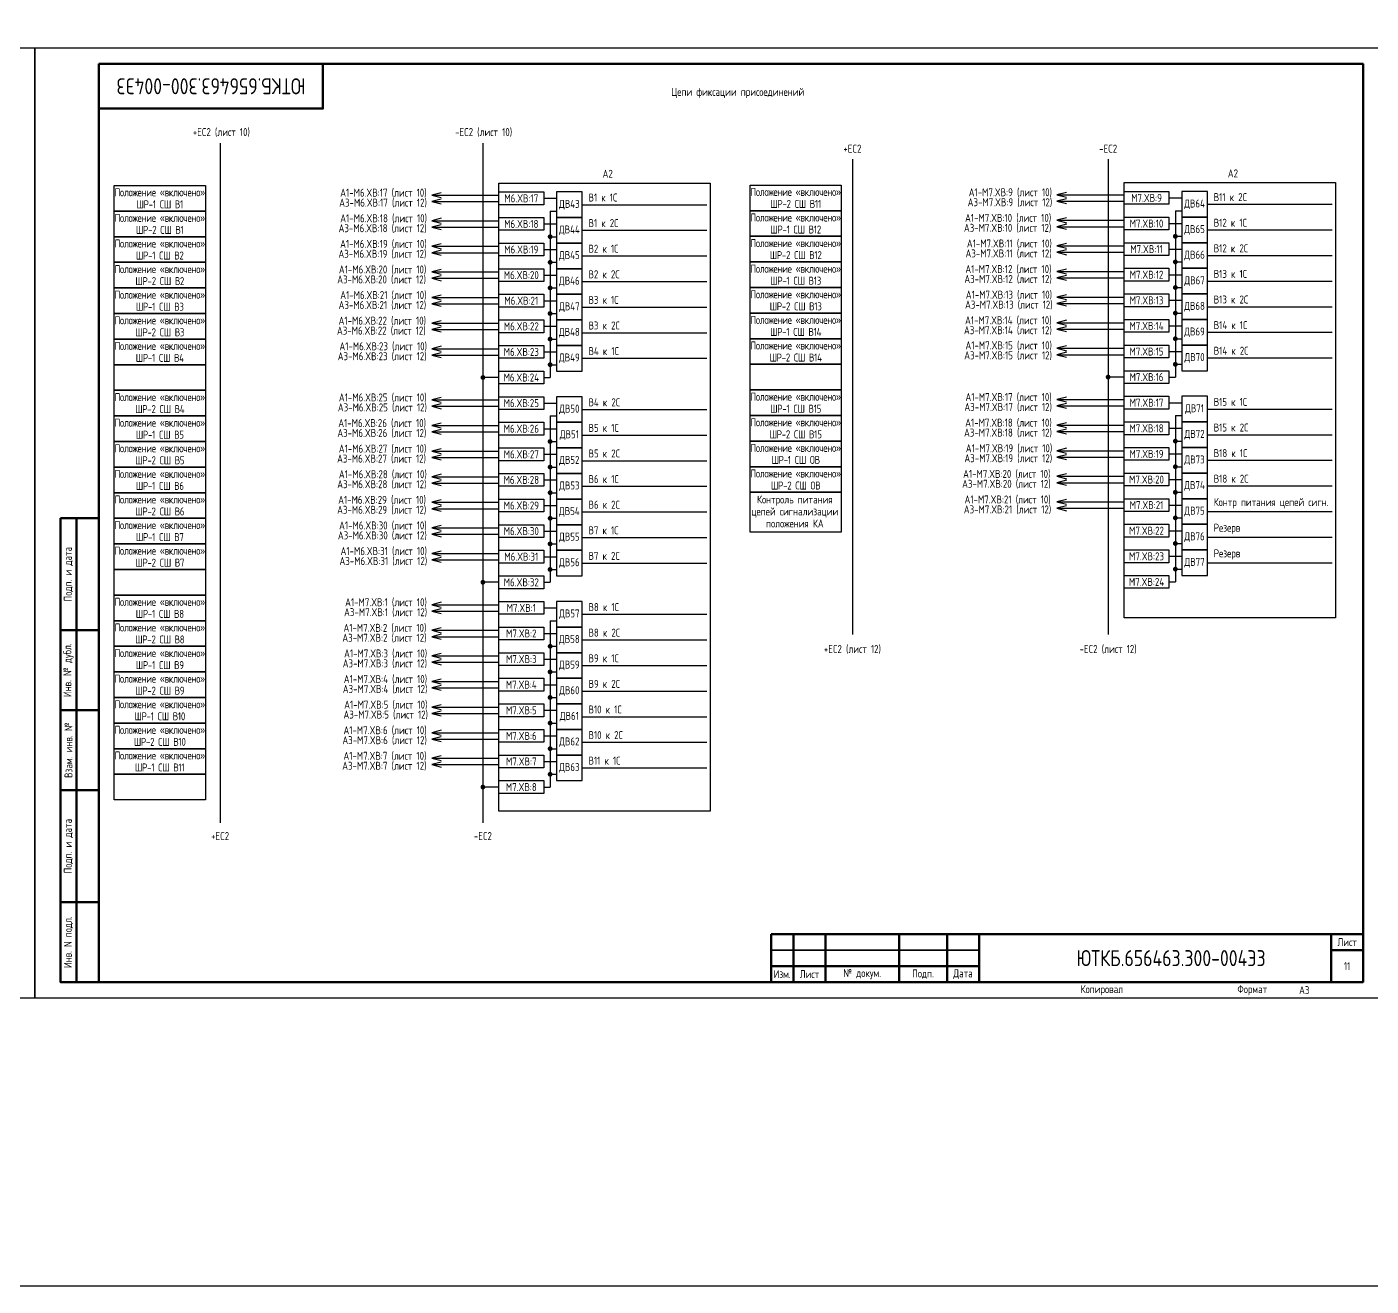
# Model space of a CAD drawing. Header units: millimetres. Extents: x -1612 to 9998, y -90 to 1220.
# Drawn here: x 4197.5 to 4617.5, y -90 to 303.6 of the extents above; entities that cross this region are included whole.
import ezdxf

# ---------------------------------------------------------------- set-up
doc = ezdxf.new("R2010")
doc.units = ezdxf.units.MM
doc.styles.add('Gost_type_A', font='GOST_A.TTF')

# ---------------------------------------------------------------- blocks, each defined once
blk = doc.blocks.new('Формат_А3')
blk.add_lwpolyline([(-420, 297), (0, 297), (0, 0), (-420, 0)], close=True)
at = {"lineweight": 50}
blk.add_lwpolyline([(-400, 292), (-5, 292), (-5, 5), (-400, 5)], close=True, dxfattribs=at)
blk = doc.blocks.new('Штамп левый нижний')
at = {"lineweight": 50}
for points in [[(-12, 145), (-7, 145), (-7, 110), (-12, 110)], [(-7, 145), (0, 145), (0, 110), (-7, 110)], [(-12, 110), (-7, 110), (-7, 85), (-12, 85)], [(-7, 110), (0, 110), (0, 85), (-7, 85)], [(-12, 85), (-7, 85), (-7, 60), (-12, 60)], [(-7, 85), (0, 85), (0, 60), (-7, 60)], [(-12, 60), (-7, 60), (-7, 25), (-12, 25)], [(-7, 60), (0, 60), (0, 25), (-7, 25)], [(-12, 25), (-7, 25), (-7, 0), (-12, 0)], [(-7, 25), (0, 25), (0, 0), (-7, 0)]]:
    blk.add_lwpolyline(points, close=True, dxfattribs=at)
at = {"char_height": 2.5, "attachment_point": 5, "rotation": 90, "style": 'Gost_type_A'}
for s, insert, width in [('Подп. и дата', (-9.5, 127.5), 35), ('Инв. № дубл.', (-9.5, 97.5), 25), ('Взам. инв. №', (-9.5, 72.5), 25), ('Подп. и дата', (-9.5, 42.5), 35), ('Инв. N подл.', (-9.5, 12.5), 25)]:
    blk.add_mtext(s, dxfattribs=dict(at, insert=insert, width=width))
blk = doc.blocks.new('Штамп малый нижний')
at = {"lineweight": 50}
for points in [[(-185, 15), (-178, 15), (-178, 5), (-185, 5)], [(-178, 15), (-168, 15), (-168, 5), (-178, 5)], [(-168, 15), (-145, 15), (-145, 5), (-168, 5)], [(-145, 15), (-130, 15), (-130, 5), (-145, 5)], [(-130, 15), (-120, 15), (-120, 5), (-130, 5)], [(-120, 15), (-10, 15), (-10, 0), (-120, 0)], [(-10, 15), (0, 15), (0, 10), (-10, 10)], [(-10, 10), (0, 10), (0, 0), (-10, 0)], [(-185, 5), (-178, 5), (-178, 0), (-185, 0)], [(-178, 5), (-168, 5), (-168, 0), (-178, 0)], [(-168, 5), (-145, 5), (-145, 0), (-168, 0)], [(-145, 5), (-130, 5), (-130, 0), (-145, 0)], [(-130, 5), (-120, 5), (-120, 0), (-130, 0)]]:
    blk.add_lwpolyline(points, close=True, dxfattribs=at)
for points in [[(-185, 15), (-178, 15), (-178, 10), (-185, 10)], [(-178, 15), (-168, 15), (-168, 10), (-178, 10)], [(-168, 15), (-145, 15), (-145, 10), (-168, 10)], [(-145, 15), (-130, 15), (-130, 10), (-145, 10)], [(-130, 15), (-120, 15), (-120, 10), (-130, 10)], [(-185, 10), (-178, 10), (-178, 5), (-185, 5)], [(-178, 10), (-168, 10), (-168, 5), (-178, 5)], [(-168, 10), (-145, 10), (-145, 5), (-168, 5)], [(-145, 10), (-130, 10), (-130, 5), (-145, 5)], [(-130, 10), (-120, 10), (-120, 5), (-130, 5)]]:
    blk.add_lwpolyline(points, close=True)
at = {"char_height": 2.5, "style": 'Gost_type_A'}
for s, insert, width, attachment_point in [('Лист', (-5, 12.5), 10, 5), ('Изм.', (-181.5, 2.5), 7, 5), ('Лист', (-173, 2.5), 10, 5), ('№ докум.', (-156.5, 2.5), 23, 5), ('Подп.', (-137.5, 2.5), 15, 5), ('Дата', (-125, 2.5), 10, 5), ('Копировал', (-75, -2.53), 13.1202, 6), ('Формат', (-30, -2.53), 13.1202, 6)]:
    blk.add_mtext(s, dxfattribs=dict(at, insert=insert, width=width, attachment_point=attachment_point))
blk = doc.blocks.new('Штамп угловой верхний')
at = {"lineweight": 50}
blk.add_lwpolyline([(0, 0), (70, 0), (70, -14), (0, -14)], close=True, dxfattribs=at)
blk = doc.blocks.new('POINT')
at = {"const_width": 0.75}
blk.add_lwpolyline([(-0.375, 0, 1), (0.375, 0, 1)], format="xyb", close=True, dxfattribs=at)

msp = doc.modelspace()

# ---------------------------------------------------------------- linework, layer by layer
for p, q in [((4257.87, 267.17), (4257.87, 54.81)), ((4339.98, 267.17), (4339.98, 54.81)), ((4455.43, 262.24), (4455.43, 113.66)), ((4535.33, 262.24), (4535.33, 113.66)), ((4323.98, 250.97), (4344.98, 250.97)), ((4323.98, 248.97), (4344.98, 248.97)), ((4358.98, 249.97), (4362.98, 249.97)), ((4370.98, 247.97), (4409.98, 247.97)), ((4519.33, 251.09), (4540.33, 251.09)), ((4519.33, 249.09), (4540.33, 249.09)), ((4554.33, 250.09), (4558.33, 250.09)), ((4566.33, 248.09), (4605.33, 248.09)), ((4360.98, 245.97), (4362.98, 245.97)), ((4360.98, 245.97), (4360.98, 193.97)), ((4556.33, 246.09), (4558.33, 246.09)), ((4556.33, 246.09), (4556.33, 194.09)), ((4323.98, 242.97), (4344.98, 242.97)), ((4323.98, 240.97), (4344.98, 240.97)), ((4358.98, 241.97), (4362.98, 241.97)), ((4370.98, 239.97), (4409.98, 239.97)), ((4519.33, 243.09), (4540.33, 243.09)), ((4519.33, 241.09), (4540.33, 241.09)), ((4554.33, 242.09), (4558.33, 242.09)), ((4566.33, 240.09), (4605.33, 240.09)), ((4360.98, 237.97), (4362.98, 237.97)), ((4556.33, 238.09), (4558.33, 238.09)), ((4323.98, 234.97), (4344.98, 234.97)), ((4323.98, 232.97), (4344.98, 232.97)), ((4358.98, 233.97), (4362.98, 233.97)), ((4370.98, 231.97), (4409.98, 231.97)), ((4519.33, 235.09), (4540.33, 235.09)), ((4519.33, 233.09), (4540.33, 233.09)), ((4554.33, 234.09), (4558.33, 234.09)), ((4566.33, 232.09), (4605.33, 232.09)), ((4323.98, 226.97), (4344.98, 226.97)), ((4360.98, 229.97), (4362.98, 229.97)), ((4519.33, 227.09), (4540.33, 227.09)), ((4556.33, 230.09), (4558.33, 230.09)), ((4323.98, 224.97), (4344.98, 224.97)), ((4358.98, 225.97), (4362.98, 225.97)), ((4370.98, 223.97), (4409.98, 223.97)), ((4519.33, 225.09), (4540.33, 225.09)), ((4554.33, 226.09), (4558.33, 226.09)), ((4566.33, 224.09), (4605.33, 224.09)), ((4323.98, 218.97), (4344.98, 218.97)), ((4360.98, 221.97), (4362.98, 221.97)), ((4519.33, 219.09), (4540.33, 219.09)), ((4556.33, 222.09), (4558.33, 222.09)), ((4323.98, 216.97), (4344.98, 216.97)), ((4358.98, 217.97), (4362.98, 217.97)), ((4370.98, 215.97), (4409.98, 215.97)), ((4519.33, 217.09), (4540.33, 217.09)), ((4554.33, 218.09), (4558.33, 218.09)), ((4566.33, 216.09), (4605.33, 216.09)), ((4323.98, 210.97), (4344.98, 210.97)), ((4360.98, 213.97), (4362.98, 213.97)), ((4519.33, 211.09), (4540.33, 211.09)), ((4554.33, 210.09), (4558.33, 210.09)), ((4556.33, 214.09), (4558.33, 214.09)), ((4323.98, 208.97), (4344.98, 208.97)), ((4358.98, 209.97), (4362.98, 209.97)), ((4360.98, 205.97), (4362.98, 205.97)), ((4370.98, 207.97), (4409.98, 207.97)), ((4519.33, 209.09), (4540.33, 209.09)), ((4556.33, 206.09), (4558.33, 206.09)), ((4566.33, 208.09), (4605.33, 208.09)), ((4323.98, 202.97), (4344.98, 202.97)), ((4358.98, 201.97), (4362.98, 201.97)), ((4519.33, 203.09), (4540.33, 203.09)), ((4554.33, 202.09), (4558.33, 202.09)), ((4323.98, 200.97), (4344.98, 200.97)), ((4360.98, 197.97), (4362.98, 197.97)), ((4370.98, 199.97), (4409.98, 199.97)), ((4519.33, 201.09), (4540.33, 201.09)), ((4556.33, 198.09), (4558.33, 198.09)), ((4566.33, 200.09), (4605.33, 200.09)), ((4344.98, 193.97), (4339.98, 193.97)), ((4358.98, 193.97), (4360.98, 193.97)), ((4540.33, 194.09), (4535.33, 194.09)), ((4554.33, 194.09), (4556.33, 194.09)), ((4323.98, 186.97), (4344.98, 186.97)), ((4323.98, 184.97), (4344.98, 184.97)), ((4358.98, 185.97), (4362.98, 185.97)), ((4519.33, 187.09), (4540.33, 187.09)), ((4519.33, 185.09), (4540.33, 185.09)), ((4554.33, 186.09), (4558.33, 186.09)), ((4360.98, 181.97), (4362.98, 181.97)), ((4360.98, 181.97), (4360.98, 129.97)), ((4370.98, 183.97), (4409.98, 183.97)), ((4556.33, 182.09), (4558.33, 182.09)), ((4556.33, 182.09), (4556.33, 130.09)), ((4566.33, 184.09), (4605.33, 184.09)), ((4323.98, 178.97), (4344.98, 178.97)), ((4323.98, 176.97), (4344.98, 176.97)), ((4358.98, 177.97), (4362.98, 177.97)), ((4519.33, 179.09), (4540.33, 179.09)), ((4519.33, 177.09), (4540.33, 177.09)), ((4554.33, 178.09), (4558.33, 178.09)), ((4360.98, 173.97), (4362.98, 173.97)), ((4370.98, 175.97), (4409.98, 175.97)), ((4556.33, 174.09), (4558.33, 174.09)), ((4566.33, 176.09), (4605.33, 176.09)), ((4323.98, 170.97), (4344.98, 170.97)), ((4323.98, 168.97), (4344.98, 168.97)), ((4358.98, 169.97), (4362.98, 169.97)), ((4519.33, 171.09), (4540.33, 171.09)), ((4519.33, 169.09), (4540.33, 169.09)), ((4554.33, 170.09), (4558.33, 170.09)), ((4566.33, 168.09), (4605.33, 168.09)), ((4360.98, 165.97), (4362.98, 165.97)), ((4370.98, 167.97), (4409.98, 167.97)), ((4556.33, 166.09), (4558.33, 166.09)), ((4323.98, 162.97), (4344.98, 162.97)), ((4323.98, 160.97), (4344.98, 160.97)), ((4358.98, 161.97), (4362.98, 161.97)), ((4370.98, 159.97), (4409.98, 159.97)), ((4519.33, 163.09), (4540.33, 163.09)), ((4519.33, 161.09), (4540.33, 161.09)), ((4554.33, 162.09), (4558.33, 162.09)), ((4566.33, 160.09), (4605.33, 160.09)), ((4360.98, 157.97), (4362.98, 157.97)), ((4556.33, 158.09), (4558.33, 158.09)), ((4323.98, 154.97), (4344.98, 154.97)), ((4323.98, 152.97), (4344.98, 152.97)), ((4358.98, 153.97), (4362.98, 153.97)), ((4370.98, 151.97), (4409.98, 151.97)), ((4519.33, 155.09), (4540.33, 155.09)), ((4519.33, 153.09), (4540.33, 153.09)), ((4554.33, 154.09), (4558.33, 154.09)), ((4566.33, 152.09), (4605.33, 152.09)), ((4360.98, 149.97), (4362.98, 149.97)), ((4556.33, 150.09), (4558.33, 150.09)), ((4323.98, 146.97), (4344.98, 146.97)), ((4323.98, 144.97), (4344.98, 144.97)), ((4358.98, 145.97), (4362.98, 145.97)), ((4370.98, 143.97), (4409.98, 143.97)), ((4554.33, 146.09), (4558.33, 146.09)), ((4566.33, 144.09), (4605.33, 144.09)), ((4323.98, 138.97), (4344.98, 138.97)), ((4360.98, 141.97), (4362.98, 141.97)), ((4556.33, 142.09), (4558.33, 142.09)), ((4323.98, 136.97), (4344.98, 136.97)), ((4358.98, 137.97), (4362.98, 137.97)), ((4370.98, 135.97), (4409.98, 135.97)), ((4554.33, 138.09), (4558.33, 138.09)), ((4566.33, 136.09), (4605.33, 136.09)), ((4360.98, 133.97), (4362.98, 133.97)), ((4556.33, 134.09), (4558.33, 134.09)), ((4344.98, 129.97), (4339.98, 129.97)), ((4358.98, 129.97), (4360.98, 129.97)), ((4554.33, 130.09), (4556.33, 130.09)), ((4323.98, 122.97), (4344.98, 122.97)), ((4358.98, 121.97), (4362.98, 121.97)), ((4323.98, 120.97), (4344.98, 120.97)), ((4360.98, 117.97), (4362.98, 117.97)), ((4360.98, 117.97), (4360.98, 65.97)), ((4370.98, 119.97), (4409.98, 119.97)), ((4323.98, 114.97), (4344.98, 114.97)), ((4358.98, 113.97), (4362.98, 113.97)), ((4323.98, 112.97), (4344.98, 112.97)), ((4360.98, 109.97), (4362.98, 109.97)), ((4370.98, 111.97), (4409.98, 111.97)), ((4323.98, 106.97), (4344.98, 106.97)), ((4358.98, 105.97), (4362.98, 105.97)), ((4323.98, 104.97), (4344.98, 104.97)), ((4360.98, 101.97), (4362.98, 101.97)), ((4370.98, 103.97), (4409.98, 103.97)), ((4323.98, 98.97), (4344.98, 98.97)), ((4323.98, 96.97), (4344.98, 96.97)), ((4358.98, 97.97), (4362.98, 97.97)), ((4360.98, 93.97), (4362.98, 93.97)), ((4370.98, 95.97), (4409.98, 95.97)), ((4323.98, 90.97), (4344.98, 90.97)), ((4323.98, 88.97), (4344.98, 88.97)), ((4358.98, 89.97), (4362.98, 89.97)), ((4360.98, 85.97), (4362.98, 85.97)), ((4370.98, 87.97), (4409.98, 87.97)), ((4323.98, 82.97), (4344.98, 82.97)), ((4323.98, 80.97), (4344.98, 80.97)), ((4358.98, 81.97), (4362.98, 81.97)), ((4370.98, 79.97), (4409.98, 79.97)), ((4360.98, 77.97), (4362.98, 77.97)), ((4323.98, 74.97), (4344.98, 74.97)), ((4323.98, 72.97), (4344.98, 72.97)), ((4358.98, 73.97), (4362.98, 73.97)), ((4370.98, 71.97), (4409.98, 71.97)), ((4360.98, 69.97), (4362.98, 69.97)), ((4344.98, 65.97), (4339.98, 65.97)), ((4358.98, 65.97), (4360.98, 65.97))]:
    msp.add_line(p, q)
for points in [[(-1612, 1220), (9998.36, 1220), (9998.36, -90), (-1612, -90)], [(4253.27, 245.97), (4224.77, 245.97), (4224.77, 253.97), (4253.27, 253.97)], [(4344.98, 254.75), (4410.98, 254.75), (4410.98, 58.41), (4344.98, 58.41)], [(4451.95, 246.09), (4423.45, 246.09), (4423.45, 254.09), (4451.95, 254.09)], [(4540.33, 254.87), (4606.33, 254.87), (4606.33, 118.91), (4540.33, 118.91)], [(4540.33, 252.09), (4554.33, 252.09), (4554.33, 248.09), (4540.33, 248.09)], [(4344.98, 251.97), (4358.98, 251.97), (4358.98, 247.97), (4344.98, 247.97)], [(4253.27, 237.97), (4224.77, 237.97), (4224.77, 245.97), (4253.27, 245.97)], [(4344.98, 243.97), (4358.98, 243.97), (4358.98, 239.97), (4344.98, 239.97)], [(4451.95, 238.09), (4423.45, 238.09), (4423.45, 246.09), (4451.95, 246.09)], [(4540.33, 244.09), (4554.33, 244.09), (4554.33, 240.09), (4540.33, 240.09)], [(4253.27, 229.97), (4224.77, 229.97), (4224.77, 237.97), (4253.27, 237.97)], [(4344.98, 235.97), (4358.98, 235.97), (4358.98, 231.97), (4344.98, 231.97)], [(4451.95, 230.09), (4423.45, 230.09), (4423.45, 238.09), (4451.95, 238.09)], [(4540.33, 236.09), (4554.33, 236.09), (4554.33, 232.09), (4540.33, 232.09)], [(4253.27, 221.97), (4224.77, 221.97), (4224.77, 229.97), (4253.27, 229.97)], [(4344.98, 227.97), (4358.98, 227.97), (4358.98, 223.97), (4344.98, 223.97)], [(4451.95, 222.09), (4423.45, 222.09), (4423.45, 230.09), (4451.95, 230.09)], [(4540.33, 228.09), (4554.33, 228.09), (4554.33, 224.09), (4540.33, 224.09)], [(4253.27, 213.97), (4224.77, 213.97), (4224.77, 221.97), (4253.27, 221.97)], [(4344.98, 219.97), (4358.98, 219.97), (4358.98, 215.97), (4344.98, 215.97)], [(4451.95, 214.09), (4423.45, 214.09), (4423.45, 222.09), (4451.95, 222.09)], [(4540.33, 220.09), (4554.33, 220.09), (4554.33, 216.09), (4540.33, 216.09)], [(4253.27, 205.97), (4224.77, 205.97), (4224.77, 213.97), (4253.27, 213.97)], [(4344.98, 211.97), (4358.98, 211.97), (4358.98, 207.97), (4344.98, 207.97)], [(4451.95, 206.09), (4423.45, 206.09), (4423.45, 214.09), (4451.95, 214.09)], [(4540.33, 212.09), (4554.33, 212.09), (4554.33, 208.09), (4540.33, 208.09)], [(4253.27, 197.97), (4224.77, 197.97), (4224.77, 205.97), (4253.27, 205.97)], [(4451.95, 198.09), (4423.45, 198.09), (4423.45, 206.09), (4451.95, 206.09)], [(4344.98, 203.97), (4358.98, 203.97), (4358.98, 199.97), (4344.98, 199.97)], [(4540.33, 204.09), (4554.33, 204.09), (4554.33, 200.09), (4540.33, 200.09)], [(4253.27, 189.97), (4224.77, 189.97), (4224.77, 197.97), (4253.27, 197.97)], [(4451.95, 190.09), (4423.45, 190.09), (4423.45, 198.09), (4451.95, 198.09)], [(4344.98, 195.97), (4358.98, 195.97), (4358.98, 191.97), (4344.98, 191.97)], [(4540.33, 196.09), (4554.33, 196.09), (4554.33, 192.09), (4540.33, 192.09)], [(4253.27, 181.97), (4224.77, 181.97), (4224.77, 189.97), (4253.27, 189.97)], [(4451.95, 182.09), (4423.45, 182.09), (4423.45, 190.09), (4451.95, 190.09)], [(4344.98, 187.97), (4358.98, 187.97), (4358.98, 183.97), (4344.98, 183.97)], [(4540.33, 188.09), (4554.33, 188.09), (4554.33, 184.09), (4540.33, 184.09)], [(4253.27, 173.97), (4224.77, 173.97), (4224.77, 181.97), (4253.27, 181.97)], [(4451.95, 174.09), (4423.45, 174.09), (4423.45, 182.09), (4451.95, 182.09)], [(4344.98, 179.97), (4358.98, 179.97), (4358.98, 175.97), (4344.98, 175.97)], [(4540.33, 180.09), (4554.33, 180.09), (4554.33, 176.09), (4540.33, 176.09)], [(4253.27, 165.97), (4224.77, 165.97), (4224.77, 173.97), (4253.27, 173.97)], [(4451.95, 166.09), (4423.45, 166.09), (4423.45, 174.09), (4451.95, 174.09)], [(4344.98, 171.97), (4358.98, 171.97), (4358.98, 167.97), (4344.98, 167.97)], [(4540.33, 172.09), (4554.33, 172.09), (4554.33, 168.09), (4540.33, 168.09)], [(4253.27, 157.97), (4224.77, 157.97), (4224.77, 165.97), (4253.27, 165.97)], [(4344.98, 163.97), (4358.98, 163.97), (4358.98, 159.97), (4344.98, 159.97)], [(4451.95, 158.09), (4423.45, 158.09), (4423.45, 166.09), (4451.95, 166.09)], [(4540.33, 164.09), (4554.33, 164.09), (4554.33, 160.09), (4540.33, 160.09)], [(4253.27, 149.97), (4224.77, 149.97), (4224.77, 157.97), (4253.27, 157.97)], [(4344.98, 155.97), (4358.98, 155.97), (4358.98, 151.97), (4344.98, 151.97)], [(4451.95, 145.64), (4423.45, 145.64), (4423.45, 158.09), (4451.95, 158.09)], [(4540.33, 156.09), (4554.33, 156.09), (4554.33, 152.09), (4540.33, 152.09)], [(4253.27, 141.97), (4224.77, 141.97), (4224.77, 149.97), (4253.27, 149.97)], [(4344.98, 147.97), (4358.98, 147.97), (4358.98, 143.97), (4344.98, 143.97)], [(4540.33, 148.09), (4554.33, 148.09), (4554.33, 144.09), (4540.33, 144.09)], [(4253.27, 133.97), (4224.77, 133.97), (4224.77, 141.97), (4253.27, 141.97)], [(4344.98, 139.97), (4358.98, 139.97), (4358.98, 135.97), (4344.98, 135.97)], [(4540.33, 140.09), (4554.33, 140.09), (4554.33, 136.09), (4540.33, 136.09)], [(4253.27, 125.97), (4224.77, 125.97), (4224.77, 133.97), (4253.27, 133.97)], [(4344.98, 131.97), (4358.98, 131.97), (4358.98, 127.97), (4344.98, 127.97)], [(4540.33, 132.09), (4554.33, 132.09), (4554.33, 128.09), (4540.33, 128.09)], [(4253.27, 117.97), (4224.77, 117.97), (4224.77, 125.97), (4253.27, 125.97)], [(4344.98, 123.97), (4358.98, 123.97), (4358.98, 119.97), (4344.98, 119.97)], [(4253.27, 109.97), (4224.77, 109.97), (4224.77, 117.97), (4253.27, 117.97)], [(4344.98, 115.97), (4358.98, 115.97), (4358.98, 111.97), (4344.98, 111.97)], [(4253.27, 101.97), (4224.77, 101.97), (4224.77, 109.97), (4253.27, 109.97)], [(4344.98, 107.97), (4358.98, 107.97), (4358.98, 103.97), (4344.98, 103.97)], [(4253.27, 93.97), (4224.77, 93.97), (4224.77, 101.97), (4253.27, 101.97)], [(4344.98, 99.97), (4358.98, 99.97), (4358.98, 95.97), (4344.98, 95.97)], [(4253.27, 85.97), (4224.77, 85.97), (4224.77, 93.97), (4253.27, 93.97)], [(4344.98, 91.97), (4358.98, 91.97), (4358.98, 87.97), (4344.98, 87.97)], [(4253.27, 77.97), (4224.77, 77.97), (4224.77, 85.97), (4253.27, 85.97)], [(4344.98, 83.97), (4358.98, 83.97), (4358.98, 79.97), (4344.98, 79.97)], [(4253.27, 69.97), (4224.77, 69.97), (4224.77, 77.97), (4253.27, 77.97)], [(4344.98, 75.97), (4358.98, 75.97), (4358.98, 71.97), (4344.98, 71.97)], [(4253.27, 61.97), (4224.77, 61.97), (4224.77, 69.97), (4253.27, 69.97)], [(4344.98, 67.97), (4358.98, 67.97), (4358.98, 63.97), (4344.98, 63.97)]]:
    msp.add_lwpolyline(points, close=True)
at = {"ltscale": 4}
for points in [[(4558.33, 244.09), (4566.33, 244.09), (4566.33, 252.09), (4558.33, 252.09)], [(4362.98, 243.97), (4370.98, 243.97), (4370.98, 251.97), (4362.98, 251.97)], [(4362.98, 235.97), (4370.98, 235.97), (4370.98, 243.97), (4362.98, 243.97)], [(4558.33, 236.09), (4566.33, 236.09), (4566.33, 244.09), (4558.33, 244.09)], [(4362.98, 227.97), (4370.98, 227.97), (4370.98, 235.97), (4362.98, 235.97)], [(4558.33, 228.09), (4566.33, 228.09), (4566.33, 236.09), (4558.33, 236.09)], [(4362.98, 219.97), (4370.98, 219.97), (4370.98, 227.97), (4362.98, 227.97)], [(4558.33, 220.09), (4566.33, 220.09), (4566.33, 228.09), (4558.33, 228.09)], [(4362.98, 211.97), (4370.98, 211.97), (4370.98, 219.97), (4362.98, 219.97)], [(4558.33, 212.09), (4566.33, 212.09), (4566.33, 220.09), (4558.33, 220.09)], [(4362.98, 203.97), (4370.98, 203.97), (4370.98, 211.97), (4362.98, 211.97)], [(4558.33, 204.09), (4566.33, 204.09), (4566.33, 212.09), (4558.33, 212.09)], [(4362.98, 195.97), (4370.98, 195.97), (4370.98, 203.97), (4362.98, 203.97)], [(4558.33, 196.09), (4566.33, 196.09), (4566.33, 204.09), (4558.33, 204.09)], [(4362.98, 179.97), (4370.98, 179.97), (4370.98, 187.97), (4362.98, 187.97)], [(4558.33, 180.09), (4566.33, 180.09), (4566.33, 188.09), (4558.33, 188.09)], [(4362.98, 171.97), (4370.98, 171.97), (4370.98, 179.97), (4362.98, 179.97)], [(4558.33, 172.09), (4566.33, 172.09), (4566.33, 180.09), (4558.33, 180.09)], [(4362.98, 163.97), (4370.98, 163.97), (4370.98, 171.97), (4362.98, 171.97)], [(4558.33, 164.09), (4566.33, 164.09), (4566.33, 172.09), (4558.33, 172.09)], [(4362.98, 155.97), (4370.98, 155.97), (4370.98, 163.97), (4362.98, 163.97)], [(4558.33, 156.09), (4566.33, 156.09), (4566.33, 164.09), (4558.33, 164.09)], [(4362.98, 147.97), (4370.98, 147.97), (4370.98, 155.97), (4362.98, 155.97)], [(4558.33, 148.09), (4566.33, 148.09), (4566.33, 156.09), (4558.33, 156.09)], [(4362.98, 139.97), (4370.98, 139.97), (4370.98, 147.97), (4362.98, 147.97)], [(4558.33, 140.09), (4566.33, 140.09), (4566.33, 148.09), (4558.33, 148.09)], [(4362.98, 131.97), (4370.98, 131.97), (4370.98, 139.97), (4362.98, 139.97)], [(4558.33, 132.09), (4566.33, 132.09), (4566.33, 140.09), (4558.33, 140.09)], [(4362.98, 115.97), (4370.98, 115.97), (4370.98, 123.97), (4362.98, 123.97)], [(4362.98, 107.97), (4370.98, 107.97), (4370.98, 115.97), (4362.98, 115.97)], [(4362.98, 99.97), (4370.98, 99.97), (4370.98, 107.97), (4362.98, 107.97)], [(4362.98, 91.97), (4370.98, 91.97), (4370.98, 99.97), (4362.98, 99.97)], [(4362.98, 83.97), (4370.98, 83.97), (4370.98, 91.97), (4362.98, 91.97)], [(4362.98, 75.97), (4370.98, 75.97), (4370.98, 83.97), (4362.98, 83.97)], [(4362.98, 67.97), (4370.98, 67.97), (4370.98, 75.97), (4362.98, 75.97)]]:
    msp.add_lwpolyline(points, close=True, dxfattribs=at)
for points in [[(4326.98, 251.72), (4323.98, 250.97), (4326.98, 250.22)], [(4326.98, 249.72), (4323.98, 248.97), (4326.98, 248.22)], [(4522.33, 251.84), (4519.33, 251.09), (4522.33, 250.34)], [(4522.33, 249.84), (4519.33, 249.09), (4522.33, 248.34)], [(4326.98, 243.72), (4323.98, 242.97), (4326.98, 242.22)], [(4522.33, 243.84), (4519.33, 243.09), (4522.33, 242.34)], [(4326.98, 241.72), (4323.98, 240.97), (4326.98, 240.22)], [(4522.33, 241.84), (4519.33, 241.09), (4522.33, 240.34)], [(4326.98, 235.72), (4323.98, 234.97), (4326.98, 234.22)], [(4522.33, 235.84), (4519.33, 235.09), (4522.33, 234.34)], [(4326.98, 233.72), (4323.98, 232.97), (4326.98, 232.22)], [(4522.33, 233.84), (4519.33, 233.09), (4522.33, 232.34)], [(4326.98, 227.72), (4323.98, 226.97), (4326.98, 226.22)], [(4522.33, 227.84), (4519.33, 227.09), (4522.33, 226.34)], [(4326.98, 225.72), (4323.98, 224.97), (4326.98, 224.22)], [(4522.33, 225.84), (4519.33, 225.09), (4522.33, 224.34)], [(4326.98, 219.72), (4323.98, 218.97), (4326.98, 218.22)], [(4522.33, 219.84), (4519.33, 219.09), (4522.33, 218.34)], [(4326.98, 217.72), (4323.98, 216.97), (4326.98, 216.22)], [(4522.33, 217.84), (4519.33, 217.09), (4522.33, 216.34)], [(4326.98, 211.72), (4323.98, 210.97), (4326.98, 210.22)], [(4522.33, 211.84), (4519.33, 211.09), (4522.33, 210.34)], [(4326.98, 209.72), (4323.98, 208.97), (4326.98, 208.22)], [(4522.33, 209.84), (4519.33, 209.09), (4522.33, 208.34)], [(4326.98, 203.72), (4323.98, 202.97), (4326.98, 202.22)], [(4326.98, 201.72), (4323.98, 200.97), (4326.98, 200.22)], [(4522.33, 203.84), (4519.33, 203.09), (4522.33, 202.34)], [(4522.33, 201.84), (4519.33, 201.09), (4522.33, 200.34)], [(4326.98, 187.72), (4323.98, 186.97), (4326.98, 186.22)], [(4326.98, 185.72), (4323.98, 184.97), (4326.98, 184.22)], [(4522.33, 187.84), (4519.33, 187.09), (4522.33, 186.34)], [(4522.33, 185.84), (4519.33, 185.09), (4522.33, 184.34)], [(4326.98, 179.72), (4323.98, 178.97), (4326.98, 178.22)], [(4326.98, 177.72), (4323.98, 176.97), (4326.98, 176.22)], [(4522.33, 179.84), (4519.33, 179.09), (4522.33, 178.34)], [(4522.33, 177.84), (4519.33, 177.09), (4522.33, 176.34)], [(4326.98, 171.72), (4323.98, 170.97), (4326.98, 170.22)], [(4326.98, 169.72), (4323.98, 168.97), (4326.98, 168.22)], [(4522.33, 171.84), (4519.33, 171.09), (4522.33, 170.34)], [(4522.33, 169.84), (4519.33, 169.09), (4522.33, 168.34)], [(4522.33, 163.84), (4519.33, 163.09), (4522.33, 162.34)], [(4326.98, 163.72), (4323.98, 162.97), (4326.98, 162.22)], [(4326.98, 161.72), (4323.98, 160.97), (4326.98, 160.22)], [(4522.33, 161.84), (4519.33, 161.09), (4522.33, 160.34)], [(4326.98, 155.72), (4323.98, 154.97), (4326.98, 154.22)], [(4522.33, 155.84), (4519.33, 155.09), (4522.33, 154.34)], [(4326.98, 153.72), (4323.98, 152.97), (4326.98, 152.22)], [(4522.33, 153.84), (4519.33, 153.09), (4522.33, 152.34)], [(4326.98, 147.72), (4323.98, 146.97), (4326.98, 146.22)], [(4326.98, 145.72), (4323.98, 144.97), (4326.98, 144.22)], [(4326.98, 139.72), (4323.98, 138.97), (4326.98, 138.22)], [(4326.98, 137.72), (4323.98, 136.97), (4326.98, 136.22)], [(4326.98, 123.72), (4323.98, 122.97), (4326.98, 122.22)], [(4326.98, 121.72), (4323.98, 120.97), (4326.98, 120.22)], [(4326.98, 115.72), (4323.98, 114.97), (4326.98, 114.22)], [(4326.98, 113.72), (4323.98, 112.97), (4326.98, 112.22)], [(4326.98, 107.72), (4323.98, 106.97), (4326.98, 106.22)], [(4326.98, 105.72), (4323.98, 104.97), (4326.98, 104.22)], [(4326.98, 99.72), (4323.98, 98.97), (4326.98, 98.22)], [(4326.98, 97.72), (4323.98, 96.97), (4326.98, 96.22)], [(4326.98, 91.72), (4323.98, 90.97), (4326.98, 90.22)], [(4326.98, 89.72), (4323.98, 88.97), (4326.98, 88.22)], [(4326.98, 83.72), (4323.98, 82.97), (4326.98, 82.22)], [(4326.98, 81.72), (4323.98, 80.97), (4326.98, 80.22)], [(4326.98, 75.72), (4323.98, 74.97), (4326.98, 74.22)], [(4326.98, 73.72), (4323.98, 72.97), (4326.98, 72.22)]]:
    msp.add_lwpolyline(points)

# ---------------------------------------------------------------- block references
for name, p in [('Формат_А3', (4200, 0)), ('Формат_А3', (4620, 0)), ('Штамп угловой верхний', (4220, 292)), ('POINT', (4360.98, 237.97)), ('POINT', (4556.33, 238.09)), ('POINT', (4360.98, 229.97)), ('POINT', (4556.33, 230.09)), ('POINT', (4360.98, 221.97)), ('POINT', (4556.33, 222.09)), ('POINT', (4360.98, 213.97)), ('POINT', (4556.33, 214.09)), ('POINT', (4360.98, 205.97)), ('POINT', (4556.33, 206.09)), ('POINT', (4360.98, 197.97)), ('POINT', (4556.33, 198.09)), ('POINT', (4339.98, 193.97)), ('POINT', (4535.33, 194.09)), ('POINT', (4360.98, 173.97)), ('POINT', (4556.33, 174.09)), ('POINT', (4360.98, 165.97)), ('POINT', (4556.33, 166.09)), ('POINT', (4360.98, 157.97)), ('POINT', (4556.33, 158.09)), ('Штамп левый нижний', (4220, 5)), ('POINT', (4360.98, 149.97)), ('POINT', (4556.33, 150.09)), ('POINT', (4556.33, 142.09)), ('POINT', (4360.98, 141.97)), ('POINT', (4360.98, 133.97)), ('POINT', (4556.33, 134.09)), ('POINT', (4339.98, 129.97)), ('POINT', (4360.98, 109.97)), ('POINT', (4360.98, 101.97)), ('POINT', (4360.98, 93.97)), ('POINT', (4360.98, 85.97)), ('POINT', (4360.98, 77.97)), ('POINT', (4360.98, 69.97)), ('POINT', (4339.98, 65.97)), ('Штамп малый нижний', (4615, 5))]:
    msp.add_blockref(name, p)

# ---------------------------------------------------------------- texts
at = {"insert": (4255, 285), "char_height": 5, "width": 70, "attachment_point": 5, "rotation": 180, "style": 'Gost_type_A'}
msp.add_mtext('ЮТКБ.656463.300-004Э3', dxfattribs=at)
at = {"char_height": 2.5, "style": 'Gost_type_A'}
for s, insert, width, attachment_point, line_spacing_factor in [('Цепи фиксации присоединений', (4419.61, 282.89), 181, 5, 0.9), ('A2', (4378.97, 256.38), 66, 8, 0.9), ('A2', (4574.32, 256.5), 66, 8, 0.9), ('{\\T0.95;Положение «включено» ШР-1 СШ В1}', (4239.02, 249.97), 28.5021, 5, 0.9), ('A1-M6.XВ:17 (лист 10)', (4295.4, 251.61), 31, 4, 0.8), ('{\\T0.95;Положение «включено» ШР-2 СШ В11}', (4437.7, 250.09), 28.5021, 5, 0.9), ('A1-M7.XВ:9 (лист 10)', (4491.77, 251.73), 31, 4, 0.8), ('A3-M6.XВ:17 (лист 12)', (4295.08, 248.5), 31, 4, 0.8), ('A3-M7.XВ:9 (лист 12)', (4491.45, 248.62), 31, 4, 0.8), ('{\\T0.95;Положение «включено» ШР-2 СШ В1}', (4239.02, 241.97), 28.5021, 5, 0.9), ('A1-M6.XВ:18 (лист 10)', (4295.41, 243.61), 31, 4, 0.8), ('{\\T0.95;Положение «включено» ШР-1 СШ В12}', (4437.7, 242.09), 28.5021, 5, 0.9), ('A1-M7.XВ:10 (лист 10)', (4490.63, 243.73), 31, 4, 0.8), ('A3-M6.XВ:18 (лист 12)', (4294.89, 240.5), 31, 4, 0.8), ('A3-M7.XВ:10 (лист 12)', (4490.27, 240.62), 31, 4, 0.8), ('{\\T0.95;Положение «включено» ШР-1 СШ В2}', (4239.02, 233.97), 28.5021, 5, 0.9), ('A1-M6.XВ:19 (лист 10)', (4295.37, 235.61), 31, 4, 0.8), ('{\\T0.95;Положение «включено» ШР-2 СШ В12}', (4437.7, 234.09), 28.5021, 5, 0.9), ('A1-M7.XВ:11 (лист 10)', (4491.19, 235.73), 31, 4, 0.8), ('A3-M6.XВ:19 (лист 12)', (4294.85, 232.5), 31, 4, 0.8), ('A3-M7.XВ:11 (лист 12)', (4490.77, 232.62), 31, 4, 0.8), ('{\\T0.95;Положение «включено» ШР-2 СШ В2}', (4239.02, 225.97), 28.5021, 5, 0.9), ('A1-M6.XВ:20 (лист 10)', (4294.98, 227.61), 31, 4, 0.8), ('{\\T0.95;Положение «включено» ШР-1 СШ В13}', (4437.7, 226.09), 28.5021, 5, 0.9), ('A1-M7.XВ:12 (лист 10)', (4490.72, 227.73), 31, 4, 0.8), ('A3-M6.XВ:20 (лист 12)', (4294.46, 224.5), 31, 4, 0.8), ('A3-M7.XВ:12 (лист 12)', (4490.41, 224.62), 31, 4, 0.8), ('{\\T0.95;Положение «включено» ШР-1 СШ В3}', (4239.02, 217.97), 28.5021, 5, 0.9), ('A1-M6.XВ:21 (лист 10)', (4295.41, 219.61), 31, 4, 0.8), ('{\\T0.95;Положение «включено» ШР-2 СШ В13}', (4437.7, 218.09), 28.5021, 5, 0.9), ('A1-M7.XВ:13 (лист 10)', (4490.86, 219.73), 31, 4, 0.8), ('A3-M6.XВ:21 (лист 12)', (4294.89, 216.5), 31, 4, 0.8), ('A3-M7.XВ:13 (лист 12)', (4490.63, 216.62), 31, 4, 0.8), ('{\\T0.95;Положение «включено» ШР-2 СШ В3}', (4239.02, 209.97), 28.5021, 5, 0.9), ('A3-M6.XВ:22 (лист 12)', (4294.38, 208.5), 31, 4, 0.8), ('A1-M6.XВ:22 (лист 10)', (4294.89, 211.61), 31, 4, 0.8), ('{\\T0.95;Положение «включено» ШР-1 СШ В14}', (4437.7, 210.09), 28.5021, 5, 0.9), ('A3-M7.XВ:14 (лист 12)', (4490.29, 208.62), 31, 4, 0.8), ('A1-M7.XВ:14 (лист 10)', (4490.63, 211.73), 31, 4, 0.8), ('{\\T0.95;Положение «включено» ШР-1 СШ В4}', (4239.02, 201.97), 28.5021, 5, 0.9), ('A3-M6.XВ:23 (лист 12)', (4294.62, 200.5), 31, 4, 0.8), ('A1-M6.XВ:23 (лист 10)', (4295.15, 203.61), 31, 4, 0.8), ('{\\T0.95;Положение «включено» ШР-2 СШ В14}', (4437.7, 202.09), 28.5021, 5, 0.9), ('A3-M7.XВ:15 (лист 12)', (4490.37, 200.78), 31, 4, 0.8), ('A1-M7.XВ:15 (лист 10)', (4490.76, 203.89), 31, 4, 0.8), ('{\\T0.95;Положение «включено» ШР-2 СШ В4}', (4239.02, 185.97), 28.5021, 5, 0.9), ('A1-M6.XВ:25 (лист 10)', (4294.98, 187.61), 31, 4, 0.8), ('{\\T0.95;Положение «включено» ШР-1 СШ В15}', (4437.7, 186.09), 28.5021, 5, 0.9), ('A1-M7.XВ:17 (лист 10)', (4490.75, 187.73), 31, 4, 0.8), ('A3-M6.XВ:25 (лист 12)', (4294.66, 184.5), 31, 4, 0.8), ('A3-M7.XВ:17 (лист 12)', (4490.43, 184.62), 31, 4, 0.8), ('{\\T0.95;Положение «включено» ШР-1 СШ В5}', (4239.02, 177.97), 28.5021, 5, 0.9), ('A1-M6.XВ:26 (лист 10)', (4294.8, 179.61), 31, 4, 0.8), ('{\\T0.95;Положение «включено» ШР-2 СШ В15}', (4437.7, 178.09), 28.5021, 5, 0.9), ('A1-M7.XВ:18 (лист 10)', (4490.67, 179.73), 31, 4, 0.8), ('A3-M6.XВ:26 (лист 12)', (4294.5, 176.5), 31, 4, 0.8), ('A3-M7.XВ:18 (лист 12)', (4490.31, 176.62), 31, 4, 0.8), ('{\\T0.95;Положение «включено» ШР-2 СШ В5}', (4239.02, 169.97), 28.5021, 5, 0.9), ('A1-M6.XВ:27 (лист 10)', (4294.95, 171.61), 31, 4, 0.8), ('{\\T0.95;Положение «включено» ШР-1 СШ ОВ}', (4437.7, 170.09), 28.5021, 5, 0.9), ('A1-M7.XВ:19 (лист 10)', (4490.86, 171.73), 31, 4, 0.8), ('A3-M6.XВ:27 (лист 12)', (4294.43, 168.5), 31, 4, 0.8), ('A3-M7.XВ:19 (лист 12)', (4490.43, 168.62), 31, 4, 0.8), ('{\\T0.95;Положение «включено» ШР-1 СШ В6}', (4239.02, 161.97), 28.5021, 5, 0.9), ('A1-M6.XВ:28 (лист 10)', (4294.98, 163.61), 31, 4, 0.8), ('{\\T0.95;Положение «включено» ШР-2 СШ ОВ}', (4437.7, 162.09), 28.5021, 5, 0.9), ('A1-M7.XВ:20 (лист 10)', (4490.02, 163.73), 31, 4, 0.8), ('A3-M6.XВ:28 (лист 12)', (4294.46, 160.5), 31, 4, 0.8), ('A3-M7.XВ:20 (лист 12)', (4489.71, 160.62), 31, 4, 0.8), ('{\\T0.95;Положение «включено» ШР-2 СШ В6}', (4239.02, 153.97), 28.5021, 5, 0.9), ('A1-M6.XВ:29 (лист 10)', (4294.76, 155.61), 31, 4, 0.8), ('Контроль питания цепей сигнализации положения КА', (4437.45, 152.09), 28, 5, 0.9), ('A1-M7.XВ:21 (лист 10)', (4490.47, 155.73), 31, 4, 0.8), ('A3-M6.XВ:29 (лист 12)', (4294.44, 152.5), 31, 4, 0.8), ('A3-M7.XВ:21 (лист 12)', (4490.24, 152.62), 31, 4, 0.8), ('{\\T0.95;Положение «включено» ШР-1 СШ В7}', (4239.02, 145.97), 28.5021, 5, 0.9), ('A1-M6.XВ:30 (лист 10)', (4295.05, 147.61), 31, 4, 0.8), ('A3-M6.XВ:30 (лист 12)', (4294.67, 144.5), 31, 4, 0.8), ('{\\T0.95;Положение «включено» ШР-2 СШ В7}', (4239.02, 137.97), 28.5021, 5, 0.9), ('A1-M6.XВ:31 (лист 10)', (4295.5, 139.61), 31, 4, 0.8), ('A3-M6.XВ:31 (лист 12)', (4295.17, 136.5), 31, 4, 0.8), ('{\\T0.95;Положение «включено» ШР-1 СШ В8}', (4239.02, 121.97), 28.5021, 5, 0.9), ('A3-M7.XВ:1 (лист 12)', (4296.61, 120.5), 31, 4, 0.8), ('A1-M7.XВ:1 (лист 10)', (4296.93, 123.61), 31, 4, 0.8), ('{\\T0.95;Положение «включено» ШР-2 СШ В8}', (4239.02, 113.97), 28.5021, 5, 0.9), ('A3-M7.XВ:2 (лист 12)', (4296.06, 112.5), 31, 4, 0.8), ('A1-M7.XВ:2 (лист 10)', (4296.42, 115.61), 31, 4, 0.8), ('A1-M7.XВ:3 (лист 10)', (4296.61, 107.61), 31, 4, 0.8), ('{\\T0.95;Положение «включено» ШР-1 СШ В9}', (4239.02, 105.97), 28.5021, 5, 0.9), ('A3-M7.XВ:3 (лист 12)', (4296.19, 104.5), 31, 4, 0.8), ('{\\T0.95;Положение «включено» ШР-2 СШ В9}', (4239.02, 97.97), 28.5021, 5, 0.9), ('A1-M7.XВ:4 (лист 10)', (4296.51, 99.61), 31, 4, 0.8), ('A3-M7.XВ:4 (лист 12)', (4296.2, 96.5), 31, 4, 0.8), ('{\\T0.95;Положение «включено» ШР-1 СШ В10}', (4239.02, 89.97), 28.5021, 5, 0.9), ('A1-M7.XВ:5 (лист 10)', (4296.65, 91.61), 31, 4, 0.8), ('A3-M7.XВ:5 (лист 12)', (4296.42, 88.5), 31, 4, 0.8), ('{\\T0.95;Положение «включено» ШР-2 СШ В10}', (4239.02, 81.97), 28.5021, 5, 0.9), ('A1-M7.XВ:6 (лист 10)', (4296.42, 83.61), 31, 4, 0.8), ('A3-M7.XВ:6 (лист 12)', (4296.08, 80.5), 31, 4, 0.8), ('{\\T0.95;Положение «включено» ШР-1 СШ В11}', (4239.02, 73.97), 28.5021, 5, 0.9), ('A1-M7.XВ:7 (лист 10)', (4296.41, 75.61), 31, 4, 0.8), ('A3-M7.XВ:7 (лист 12)', (4296.02, 72.5), 31, 4, 0.8)]:
    msp.add_mtext(s, dxfattribs=dict(at, insert=insert, width=width, attachment_point=attachment_point, line_spacing_factor=line_spacing_factor))
at = {"style": 'Gost_type_A'}
for s, insert, char_height, width, attachment_point in [('+EC2 (лист 10)', (4258.25, 269.18), 2.5, 20.4645, 8), ('-EC2 (лист 10)', (4340.2, 269.18), 2.5, 22.1218, 8), ('+EC2', (4455.43, 264.24), 2.5, 10, 8), ('-EC2', (4535.33, 264.24), 2.5, 10, 8), ('M6.XВ:17', (4351.98, 249.97), 2.5, 14, 5), ('ДВ43', (4366.98, 247.97), 2.5, 7.9998, 5), ('В1 к 1С', (4372.98, 248.97), 2.5, 35.7119, 7), ('M7.XВ:9', (4547.33, 250.09), 2.5, 14, 5), ('ДВ64', (4562.33, 248.09), 2.5, 7.9998, 5), ('В11 к 2С', (4568.33, 249.09), 2.5, 27.8465, 7), ('M6.XВ:18', (4351.98, 241.97), 2.5, 14, 5), ('ДВ44', (4366.98, 239.97), 2.5, 7.9998, 5), ('В1 к 2С', (4372.98, 240.97), 2.5, 41.1416, 7), ('M7.XВ:10', (4547.33, 242.09), 2.5, 14, 5), ('ДВ65', (4562.33, 240.09), 2.5, 7.9998, 5), ('В12 к 1С', (4568.33, 241.09), 2.5, 39.1584, 7), ('M6.XВ:19', (4351.98, 233.97), 2.5, 14, 5), ('В2 к 1С', (4372.98, 232.97), 2.5, 27.8465, 7), ('M7.XВ:11', (4547.33, 234.09), 2.5, 14, 5), ('В12 к 2С', (4568.33, 233.09), 2.5, 27.8465, 7), ('ДВ45', (4366.98, 231.97), 2.5, 7.9998, 5), ('ДВ66', (4562.33, 232.09), 2.5, 7.9998, 5), ('M6.XВ:20', (4351.98, 225.97), 2.5, 14, 5), ('В2 к 2С', (4372.98, 224.97), 2.5, 27.8465, 7), ('M7.XВ:12', (4547.33, 226.09), 2.5, 14, 5), ('В13 к 1С', (4568.33, 225.09), 2.5, 36.4793, 7), ('ДВ46', (4366.98, 223.97), 2.5, 7.9998, 5), ('ДВ67', (4562.33, 224.09), 2.5, 7.9998, 5), ('M6.XВ:21', (4351.98, 217.97), 2.5, 14, 5), ('В3 к 1С', (4372.98, 216.97), 2.5, 33.4848, 7), ('M7.XВ:13', (4547.33, 218.09), 2.5, 14, 5), ('В13 к 2С', (4568.33, 217.09), 2.5, 27.8465, 7), ('ДВ47', (4366.98, 215.97), 2.5, 7.9998, 5), ('ДВ68', (4562.33, 216.09), 2.5, 7.9998, 5), ('M6.XВ:22', (4351.98, 209.97), 2.5, 14, 5), ('В3 к 2С', (4372.98, 208.97), 2.5, 35.3544, 7), ('M7.XВ:14', (4547.33, 210.09), 2.5, 14, 5), ('В14 к 1С', (4568.33, 209.09), 2.5, 35.3878, 7), ('ДВ48', (4366.98, 207.97), 2.5, 7.9998, 5), ('ДВ69', (4562.33, 208.09), 2.5, 7.9998, 5), ('M6.XВ:23', (4351.98, 201.97), 2.5, 14, 5), ('В4 к 1С', (4372.98, 200.97), 2.5, 27.8465, 7), ('M7.XВ:15', (4547.33, 202.09), 2.5, 14, 5), ('ДВ70', (4562.33, 200.09), 2.5, 7.9998, 5), ('\\pxsm1;В14 к 2С', (4568.33, 201.09), 2.5, 27.8465, 7), ('ДВ49', (4366.98, 199.97), 2.5, 7.9998, 5), ('M6.XВ:24', (4351.98, 193.97), 2.5, 14, 5), ('M7.XВ:16', (4547.33, 194.09), 2.5, 14, 5), ('M6.XВ:25', (4351.98, 185.97), 2.5, 14, 5), ('ДВ50', (4366.98, 183.97), 2.5, 7.9998, 5), ('В4 к 2С', (4372.98, 184.97), 2.5, 27.8465, 7), ('M7.XВ:17', (4547.33, 186.09), 2.5, 14, 5), ('ДВ71', (4562.33, 184.09), 2.5, 7.9998, 5), ('В15 к 1С', (4568.33, 185.09), 2.5, 35.7119, 7), ('M6.XВ:26', (4351.98, 177.97), 2.5, 14, 5), ('ДВ51', (4366.98, 175.97), 2.5, 7.9998, 5), ('В5 к 1С', (4372.98, 176.97), 2.5, 27.8465, 7), ('M7.XВ:18', (4547.33, 178.09), 2.5, 14, 5), ('ДВ72', (4562.33, 176.09), 2.5, 7.9998, 5), ('В15 к 2С', (4568.33, 177.09), 2.5, 41.1416, 7), ('M6.XВ:27', (4351.98, 169.97), 2.5, 14, 5), ('ДВ52', (4366.98, 167.97), 2.5, 7.9998, 5), ('В5 к 2С', (4372.98, 168.97), 2.5, 35.933, 7), ('M7.XВ:19', (4547.33, 170.09), 2.5, 14, 5), ('ДВ73', (4562.33, 168.09), 2.5, 7.9998, 5), ('В18 к 1С', (4568.33, 169.09), 2.5, 27.8465, 7), ('M6.XВ:28', (4351.98, 161.97), 2.5, 14, 5), ('ДВ53', (4366.98, 159.97), 2.5, 7.9998, 5), ('В6 к 1С', (4372.98, 160.97), 2.5, 41.868, 7), ('M7.XВ:20', (4547.33, 162.09), 2.5, 14, 5), ('ДВ74', (4562.33, 160.09), 2.5, 7.9998, 5), ('В18 к 2С', (4568.33, 161.09), 2.5, 27.8465, 7), ('В6 к 2С', (4372.98, 152.97), 2.5, 42.9636, 7), ('Контр питания цепей сигн.', (4568.33, 153.09), 2.5, 38.2154, 7), ('M6.XВ:29', (4351.98, 153.97), 2.5, 14, 5), ('ДВ54', (4366.98, 151.97), 2.5, 7.9998, 5), ('M7.XВ:21', (4547.33, 154.09), 2.5, 14, 5), ('ДВ75', (4562.33, 152.09), 2.5, 7.9998, 5), ('M6.XВ:30', (4351.98, 145.97), 2.5, 14, 5), ('В7 к 1С', (4372.98, 144.97), 2.5, 40.0707, 7), ('M7.XВ:22', (4547.33, 146.09), 2.5, 14, 5), ('Резерв', (4568.33, 145.09), 2.5, 35.3544, 7), ('ДВ55', (4366.98, 143.97), 2.5, 7.9998, 5), ('ДВ76', (4562.33, 144.09), 2.5, 7.9998, 5), ('M6.XВ:31', (4351.98, 137.97), 2.5, 14, 5), ('В7 к 2С', (4372.98, 136.97), 2.5, 38, 7), ('M7.XВ:23', (4547.33, 138.09), 2.5, 14, 5), ('Резерв', (4568.33, 137.09), 2.5, 27.8465, 7), ('ДВ56', (4366.98, 135.97), 2.5, 7.9998, 5), ('ДВ77', (4562.33, 136.09), 2.5, 7.9998, 5), ('M6.XВ:32', (4351.98, 129.97), 2.5, 14, 5), ('M7.XВ:24', (4547.33, 130.09), 2.5, 14, 5), ('M7.XВ:1', (4351.98, 121.97), 2.5, 14, 5), ('В8 к 1С', (4372.98, 120.97), 2.5, 29.668, 7), ('ДВ57', (4366.98, 119.97), 2.5, 7.9998, 5), ('M7.XВ:2', (4351.98, 113.97), 2.5, 14, 5), ('ДВ58', (4366.98, 111.97), 2.5, 7.9998, 5), ('В8 к 2С', (4372.98, 112.97), 2.5, 30.6324, 7), ('+EC2 (лист 12)', (4455.43, 110.37), 2.5, 20, 2), ('-EC2 (лист 12)', (4535.33, 110.37), 2.5, 20, 2), ('M7.XВ:3', (4351.98, 105.97), 2.5, 14, 5), ('ДВ59', (4366.98, 103.97), 2.5, 7.9998, 5), ('В9 к 1С', (4372.98, 104.97), 2.5, 30.6324, 7), ('M7.XВ:4', (4351.98, 97.97), 2.5, 14, 5), ('ДВ60', (4366.98, 95.97), 2.5, 7.9998, 5), ('В9 к 2С', (4372.98, 96.97), 2.5, 27.8465, 7), ('M7.XВ:5', (4351.98, 89.97), 2.5, 14, 5), ('ДВ61', (4366.98, 87.97), 2.5, 7.9998, 5), ('В10 к 1С', (4372.98, 88.97), 2.5, 27.8465, 7), ('M7.XВ:6', (4351.98, 81.97), 2.5, 14, 5), ('ДВ62', (4366.98, 79.97), 2.5, 7.9998, 5), ('В10 к 2С', (4372.98, 80.97), 2.5, 27.8465, 7), ('M7.XВ:7', (4351.98, 73.97), 2.5, 14, 5), ('ДВ63', (4366.98, 71.97), 2.5, 7.9998, 5), ('В11 к 1С', (4372.98, 72.97), 2.5, 33.5921, 7), ('M7.XВ:8', (4351.98, 65.97), 2.5, 14, 5), ('+EC2', (4257.87, 51.91), 2.5, 20, 2), ('-EC2', (4339.98, 51.91), 2.5, 20, 2), ('ЮТКБ.656463.300-004Э3', (4555, 12.5), 5, 120, 5), ('11', (4610, 10), 2.5, 10, 5), ('A3', (4595, 2.5), 2.5, 20, 4)]:
    msp.add_mtext(s, dxfattribs=dict(at, insert=insert, char_height=char_height, width=width, attachment_point=attachment_point))

doc.saveas('drawing.dxf')
